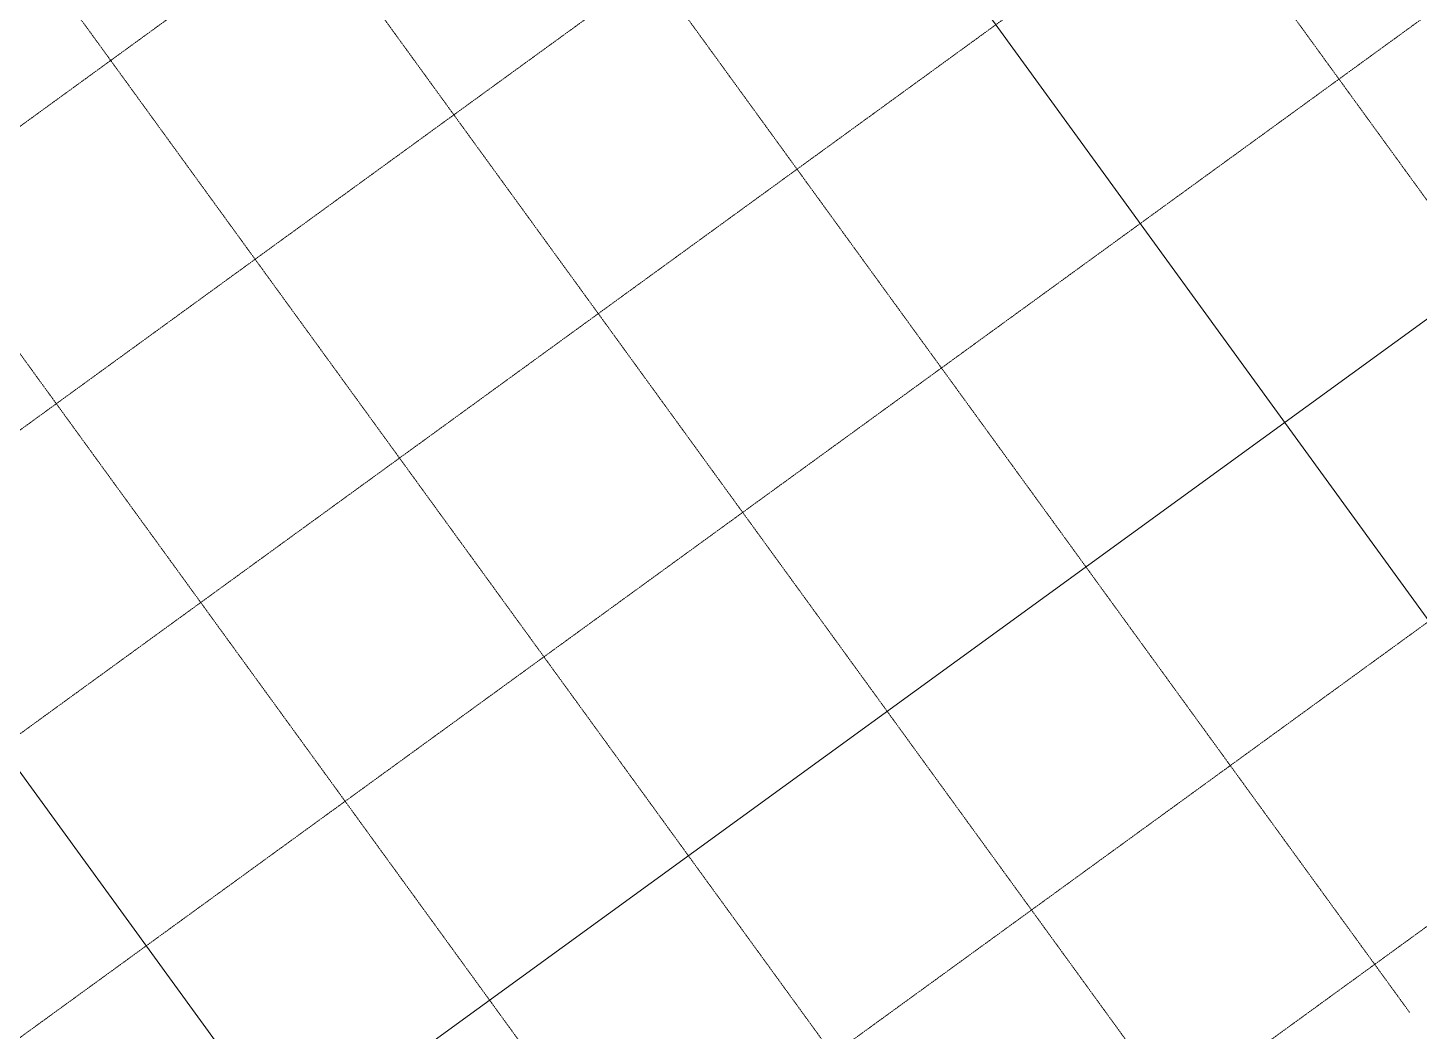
# Model space of a CAD drawing. Header units: millimetres. Extents: x -11105 to 6250, y -8045 to 7046.
# Drawn here: x -5223 to -2391, y -4692 to -2650 of the extents above; entities that cross this region are included whole.
import ezdxf

# ---------------------------------------------------------------- set-up
doc = ezdxf.new("R2010")
doc.units = ezdxf.units.MM
doc.linetypes.add('DOT', pattern=[2, 1, -1])
doc.layers.add('_Сеть_', color=1, linetype='Continuous')

msp = doc.modelspace()

# ---------------------------------------------------------------- linework, layer by layer
at = {"layer": '_Сеть_', "color": 251, "linetype": 'DOT', "lineweight": 13, "ltscale": 0.09, "true_color": 0x42495b}
for points in [[(-9047.6, -5618.4), (4486.7, 4214.9)], [(-8753.7, -6022.9), (4780.6, 3810.4)], [(-8459.8, -6427.4), (5074.5, 3405.9)], [(-8165.9, -6831.9), (5368.4, 3001.4)], [(-7578.1, -7640.9), (5956.2, 2192.3)], [(-7284.2, -8045.4), (6250.1, 1787.8)], [(-1601.2, -4066.5), (-5607.9, 1448.2)], [(-2410.2, -4654.3), (-6416.9, 860.4)], [(-2814.7, -4948.2), (-6821.4, 566.5)], [(-3219.2, -5242.1), (-7225.9, 272.6)], [(-3623.8, -5536), (-7630.4, -21.3)]]:
    msp.add_lwpolyline(points, dxfattribs=at)
at = {"layer": '_Сеть_', "color": 251, "linetype": 'Continuous', "lineweight": 13, "ltscale": 0.09, "true_color": 0x42495b}
for points in [[(-7872, -7236.4), (5662.3, 2596.8)], [(-2005.7, -4360.4), (-6012.4, 1154.3)], [(-4028.3, -5829.9), (-8035, -315.2)]]:
    msp.add_lwpolyline(points, dxfattribs=at)

doc.saveas('drawing.dxf')
